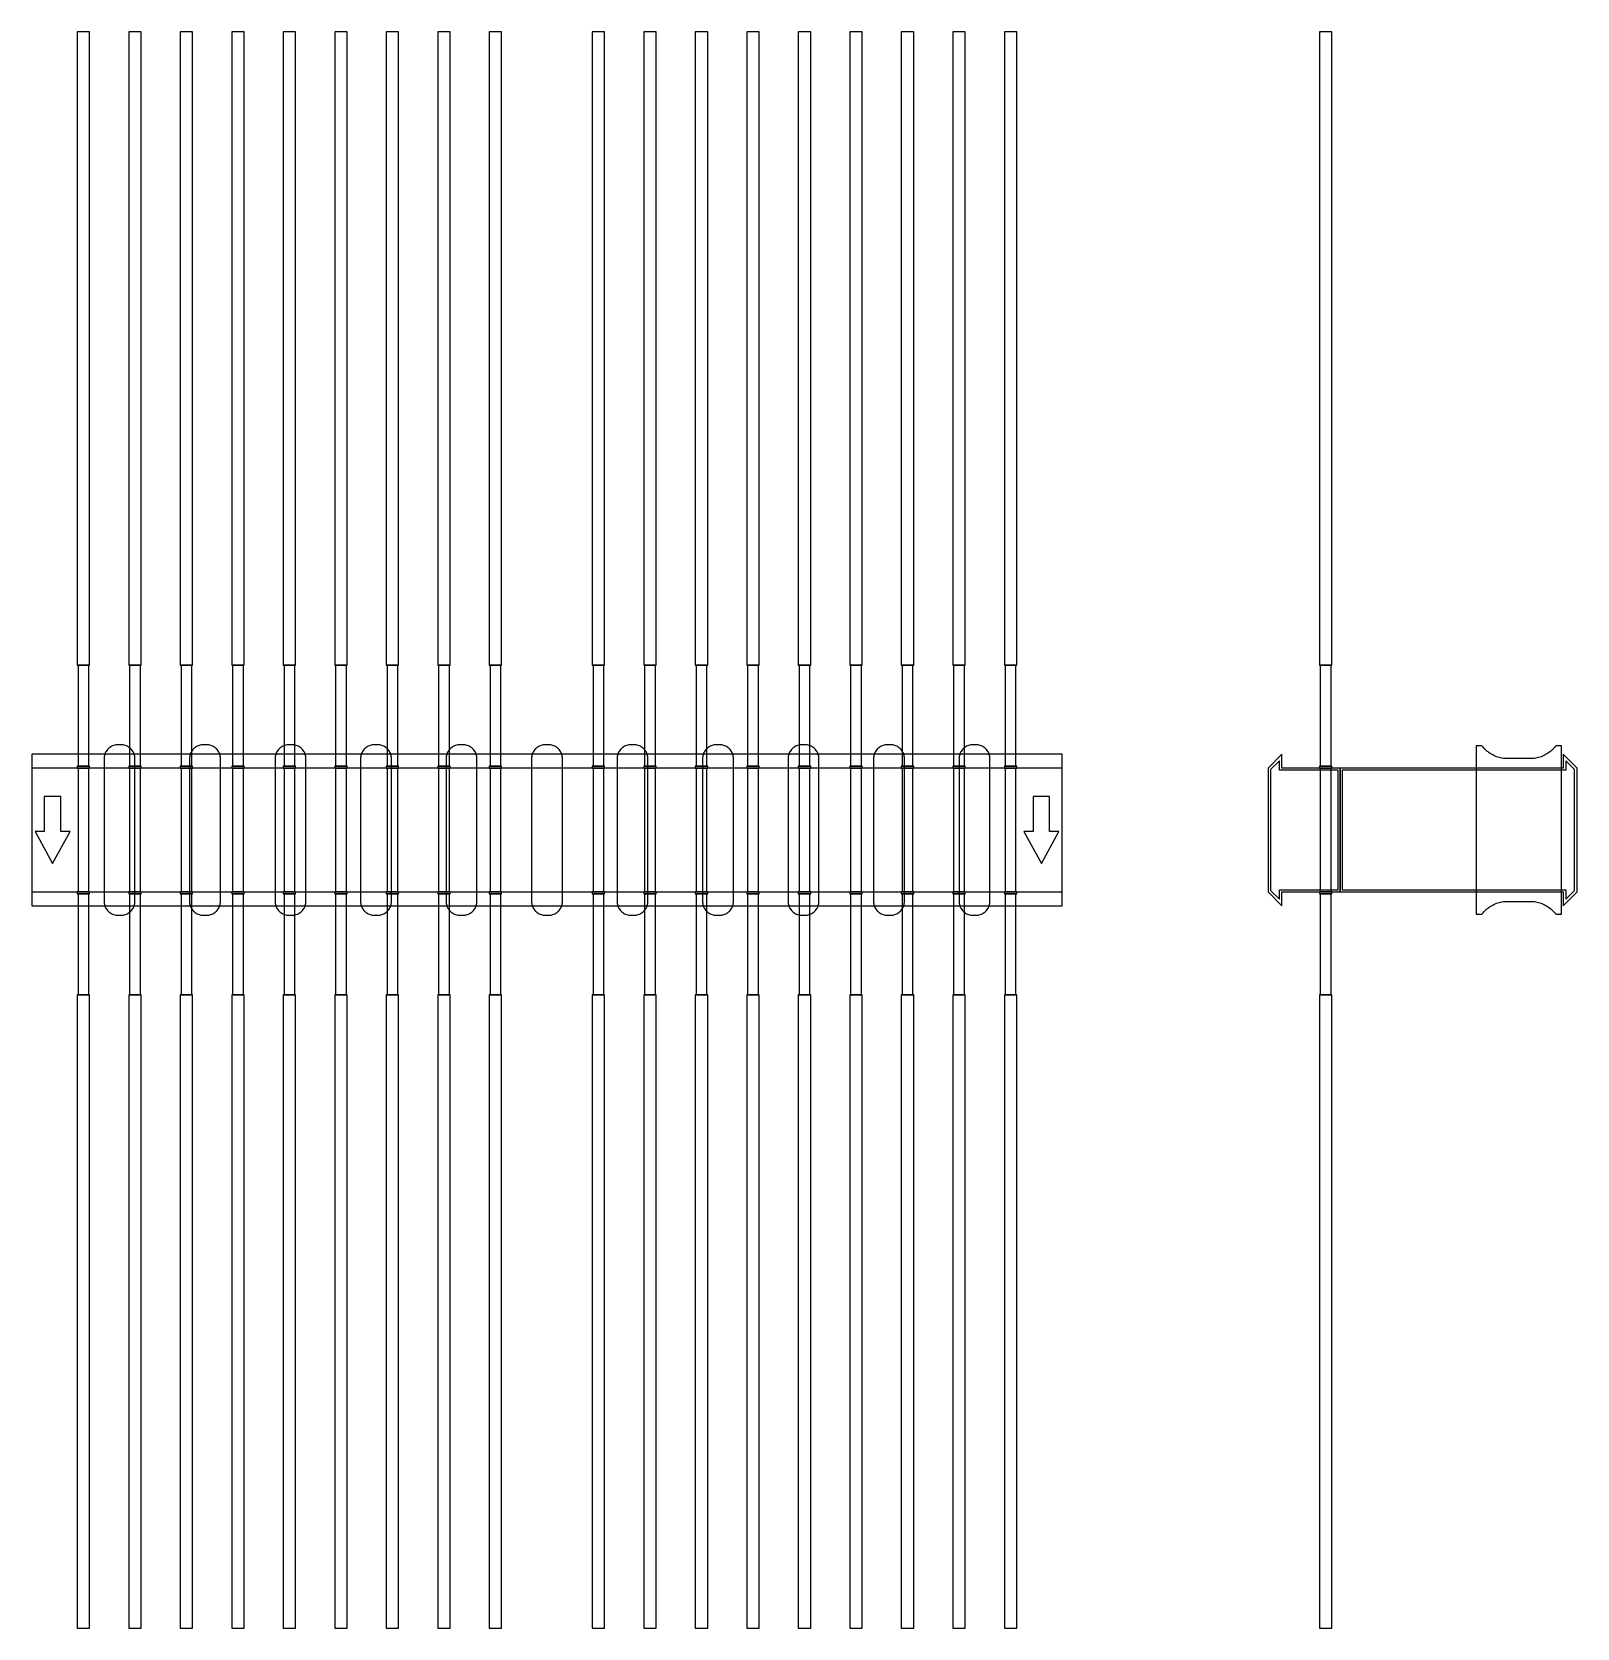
# Model space of a CAD drawing. Extents: x 0 to 1500, y -775 to 775.
import ezdxf

# ---------------------------------------------------------------- set-up
doc = ezdxf.new("R2010")
doc.units = 0
doc.layers.add('Halfen', color=7, linetype='CONTINUOUS')

msp = doc.modelspace()

# ---------------------------------------------------------------- linework, layer by layer
at = {"layer": 'Halfen', "color": 7}
for points in [[(56, 160), (56, 775), (44, 775), (44, 160)], [(106, 160), (106, 775), (94, 775), (94, 160)], [(156, 160), (156, 775), (144, 775), (144, 160)], [(206, 160), (206, 775), (194, 775), (194, 160)], [(256, 160), (256, 775), (244, 775), (244, 160)], [(306, 160), (306, 775), (294, 775), (294, 160)], [(356, 160), (356, 775), (344, 775), (344, 160)], [(406, 160), (406, 775), (394, 775), (394, 160)], [(456, 160), (456, 775), (444, 775), (444, 160)], [(556, 160), (556, 775), (544, 775), (544, 160)], [(606, 160), (606, 775), (594, 775), (594, 160)], [(656, 160), (656, 775), (644, 775), (644, 160)], [(706, 160), (706, 775), (694, 775), (694, 160)], [(756, 160), (756, 775), (744, 775), (744, 160)], [(806, 160), (806, 775), (794, 775), (794, 160)], [(856, 160), (856, 775), (844, 775), (844, 160)], [(906, 160), (906, 775), (894, 775), (894, 160)], [(956, 160), (956, 775), (944, 775), (944, 160)], [(1262, 160), (1262, 775), (1250, 775), (1250, 160)], [(55.25, 62), (55.25, 160), (44.75, 160), (44.75, 62)], [(105.25, 62), (105.25, 160), (94.75, 160), (94.75, 62)], [(155.25, 62), (155.25, 160), (144.75, 160), (144.75, 62)], [(205.25, 62), (205.25, 160), (194.75, 160), (194.75, 62)], [(255.25, 62), (255.25, 160), (244.75, 160), (244.75, 62)], [(305.25, 62), (305.25, 160), (294.75, 160), (294.75, 62)], [(355.25, 62), (355.25, 160), (344.75, 160), (344.75, 62)], [(405.25, 62), (405.25, 160), (394.75, 160), (394.75, 62)], [(455.25, 62), (455.25, 160), (444.75, 160), (444.75, 62)], [(555.25, 62), (555.25, 160), (544.75, 160), (544.75, 62)], [(605.25, 62), (605.25, 160), (594.75, 160), (594.75, 62)], [(655.25, 62), (655.25, 160), (644.75, 160), (644.75, 62)], [(705.25, 62), (705.25, 160), (694.75, 160), (694.75, 62)], [(755.25, 62), (755.25, 160), (744.75, 160), (744.75, 62)], [(805.25, 62), (805.25, 160), (794.75, 160), (794.75, 62)], [(855.25, 62), (855.25, 160), (844.75, 160), (844.75, 62)], [(905.25, 62), (905.25, 160), (894.75, 160), (894.75, 62)], [(955.25, 62), (955.25, 160), (944.75, 160), (944.75, 62)], [(1261.25, 62), (1261.25, 160), (1250.75, 160), (1250.75, 62)], [(100, -69.3), (100, -56.8), (100, 69.3), (99.958, 70.359), (99.834, 71.412), (99.627, 72.452), (99.339, 73.472), (98.972, 74.466), (98.529, 75.429), (98.011, 76.354), (97.422, 77.235), (96.765, 78.068), (96.046, 78.846), (95.268, 79.565), (94.435, 80.222), (93.554, 80.811), (92.629, 81.329), (91.666, 81.772), (90.672, 82.139), (89.652, 82.427), (88.612, 82.634), (87.559, 82.758), (86.5, 82.8), (83.5, 82.8), (82.441, 82.758), (81.388, 82.634), (80.348, 82.427), (79.328, 82.139), (78.334, 81.772), (77.371, 81.329), (76.446, 80.811), (75.565, 80.222), (74.732, 79.565), (73.954, 78.846), (73.235, 78.068), (72.578, 77.235), (71.989, 76.354), (71.471, 75.429), (71.028, 74.466), (70.661, 73.472), (70.373, 72.452), (70.166, 71.412), (70.042, 70.359), (70, 69.3), (70, -56.8), (70, -69.3), (70.042, -70.359), (70.166, -71.412), (70.373, -72.452), (70.661, -73.472), (71.028, -74.466), (71.471, -75.429), (71.989, -76.354), (72.578, -77.235), (73.235, -78.068), (73.954, -78.846), (74.732, -79.565), (75.565, -80.222), (76.446, -80.811), (77.371, -81.329), (78.334, -81.772), (79.328, -82.139), (80.348, -82.427), (81.388, -82.634), (82.441, -82.758), (83.5, -82.8), (86.5, -82.8), (87.559, -82.758), (88.612, -82.634), (89.652, -82.427), (90.672, -82.139), (91.666, -81.772), (92.629, -81.329), (93.554, -80.811), (94.435, -80.222), (95.268, -79.565), (96.046, -78.846), (96.765, -78.068), (97.422, -77.235), (98.011, -76.354), (98.529, -75.429), (98.972, -74.466), (99.339, -73.472), (99.627, -72.452), (99.834, -71.412), (99.958, -70.359), (100, -69.3)], [(183, -69.3), (183, -56.8), (183, 69.3), (182.958, 70.359), (182.834, 71.412), (182.627, 72.452), (182.339, 73.472), (181.972, 74.466), (181.529, 75.429), (181.011, 76.354), (180.422, 77.235), (179.765, 78.068), (179.046, 78.846), (178.268, 79.565), (177.435, 80.222), (176.554, 80.811), (175.629, 81.329), (174.666, 81.772), (173.672, 82.139), (172.652, 82.427), (171.612, 82.634), (170.559, 82.758), (169.5, 82.8), (166.5, 82.8), (165.441, 82.758), (164.388, 82.634), (163.348, 82.427), (162.328, 82.139), (161.334, 81.772), (160.371, 81.329), (159.446, 80.811), (158.565, 80.222), (157.732, 79.565), (156.954, 78.846), (156.235, 78.068), (155.578, 77.235), (154.989, 76.354), (154.471, 75.429), (154.028, 74.466), (153.661, 73.472), (153.373, 72.452), (153.166, 71.412), (153.042, 70.359), (153, 69.3), (153, -56.8), (153, -69.3), (153.042, -70.359), (153.166, -71.412), (153.373, -72.452), (153.661, -73.472), (154.028, -74.466), (154.471, -75.429), (154.989, -76.354), (155.578, -77.235), (156.235, -78.068), (156.954, -78.846), (157.732, -79.565), (158.565, -80.222), (159.446, -80.811), (160.371, -81.329), (161.334, -81.772), (162.328, -82.139), (163.348, -82.427), (164.388, -82.634), (165.441, -82.758), (166.5, -82.8), (169.5, -82.8), (170.559, -82.758), (171.612, -82.634), (172.652, -82.427), (173.672, -82.139), (174.666, -81.772), (175.629, -81.329), (176.554, -80.811), (177.435, -80.222), (178.268, -79.565), (179.046, -78.846), (179.765, -78.068), (180.422, -77.235), (181.011, -76.354), (181.529, -75.429), (181.972, -74.466), (182.339, -73.472), (182.627, -72.452), (182.834, -71.412), (182.958, -70.359), (183, -69.3)], [(266, -69.3), (266, -56.8), (266, 69.3), (265.958, 70.359), (265.834, 71.412), (265.627, 72.452), (265.339, 73.472), (264.972, 74.466), (264.529, 75.429), (264.011, 76.354), (263.422, 77.235), (262.765, 78.068), (262.046, 78.846), (261.268, 79.565), (260.435, 80.222), (259.554, 80.811), (258.629, 81.329), (257.666, 81.772), (256.672, 82.139), (255.652, 82.427), (254.612, 82.634), (253.559, 82.758), (252.5, 82.8), (249.5, 82.8), (248.441, 82.758), (247.388, 82.634), (246.348, 82.427), (245.328, 82.139), (244.334, 81.772), (243.371, 81.329), (242.446, 80.811), (241.565, 80.222), (240.732, 79.565), (239.954, 78.846), (239.235, 78.068), (238.578, 77.235), (237.989, 76.354), (237.471, 75.429), (237.028, 74.466), (236.661, 73.472), (236.373, 72.452), (236.166, 71.412), (236.042, 70.359), (236, 69.3), (236, -56.8), (236, -69.3), (236.042, -70.359), (236.166, -71.412), (236.373, -72.452), (236.661, -73.472), (237.028, -74.466), (237.471, -75.429), (237.989, -76.354), (238.578, -77.235), (239.235, -78.068), (239.954, -78.846), (240.732, -79.565), (241.565, -80.222), (242.446, -80.811), (243.371, -81.329), (244.334, -81.772), (245.328, -82.139), (246.348, -82.427), (247.388, -82.634), (248.441, -82.758), (249.5, -82.8), (252.5, -82.8), (253.559, -82.758), (254.612, -82.634), (255.652, -82.427), (256.672, -82.139), (257.666, -81.772), (258.629, -81.329), (259.554, -80.811), (260.435, -80.222), (261.268, -79.565), (262.046, -78.846), (262.765, -78.068), (263.422, -77.235), (264.011, -76.354), (264.529, -75.429), (264.972, -74.466), (265.339, -73.472), (265.627, -72.452), (265.834, -71.412), (265.958, -70.359), (266, -69.3)], [(349, -69.3), (349, -56.8), (349, 69.3), (348.958, 70.359), (348.834, 71.412), (348.627, 72.452), (348.339, 73.472), (347.972, 74.466), (347.529, 75.429), (347.011, 76.354), (346.422, 77.235), (345.765, 78.068), (345.046, 78.846), (344.268, 79.565), (343.435, 80.222), (342.554, 80.811), (341.629, 81.329), (340.666, 81.772), (339.672, 82.139), (338.652, 82.427), (337.612, 82.634), (336.559, 82.758), (335.5, 82.8), (332.5, 82.8), (331.441, 82.758), (330.388, 82.634), (329.348, 82.427), (328.328, 82.139), (327.334, 81.772), (326.371, 81.329), (325.446, 80.811), (324.565, 80.222), (323.732, 79.565), (322.954, 78.846), (322.235, 78.068), (321.578, 77.235), (320.989, 76.354), (320.471, 75.429), (320.028, 74.466), (319.661, 73.472), (319.373, 72.452), (319.166, 71.412), (319.042, 70.359), (319, 69.3), (319, -56.8), (319, -69.3), (319.042, -70.359), (319.166, -71.412), (319.373, -72.452), (319.661, -73.472), (320.028, -74.466), (320.471, -75.429), (320.989, -76.354), (321.578, -77.235), (322.235, -78.068), (322.954, -78.846), (323.732, -79.565), (324.565, -80.222), (325.446, -80.811), (326.371, -81.329), (327.334, -81.772), (328.328, -82.139), (329.348, -82.427), (330.388, -82.634), (331.441, -82.758), (332.5, -82.8), (335.5, -82.8), (336.559, -82.758), (337.612, -82.634), (338.652, -82.427), (339.672, -82.139), (340.666, -81.772), (341.629, -81.329), (342.554, -80.811), (343.435, -80.222), (344.268, -79.565), (345.046, -78.846), (345.765, -78.068), (346.422, -77.235), (347.011, -76.354), (347.529, -75.429), (347.972, -74.466), (348.339, -73.472), (348.627, -72.452), (348.834, -71.412), (348.958, -70.359), (349, -69.3)], [(432, -69.3), (432, -56.8), (432, 69.3), (431.958, 70.359), (431.834, 71.412), (431.627, 72.452), (431.339, 73.472), (430.972, 74.466), (430.529, 75.429), (430.011, 76.354), (429.422, 77.235), (428.765, 78.068), (428.046, 78.846), (427.268, 79.565), (426.435, 80.222), (425.554, 80.811), (424.629, 81.329), (423.666, 81.772), (422.672, 82.139), (421.652, 82.427), (420.612, 82.634), (419.559, 82.758), (418.5, 82.8), (415.5, 82.8), (414.441, 82.758), (413.388, 82.634), (412.348, 82.427), (411.328, 82.139), (410.334, 81.772), (409.371, 81.329), (408.446, 80.811), (407.565, 80.222), (406.732, 79.565), (405.954, 78.846), (405.235, 78.068), (404.578, 77.235), (403.989, 76.354), (403.471, 75.429), (403.028, 74.466), (402.661, 73.472), (402.373, 72.452), (402.166, 71.412), (402.042, 70.359), (402, 69.3), (402, -56.8), (402, -69.3), (402.042, -70.359), (402.166, -71.412), (402.373, -72.452), (402.661, -73.472), (403.028, -74.466), (403.471, -75.429), (403.989, -76.354), (404.578, -77.235), (405.235, -78.068), (405.954, -78.846), (406.732, -79.565), (407.565, -80.222), (408.446, -80.811), (409.371, -81.329), (410.334, -81.772), (411.328, -82.139), (412.348, -82.427), (413.388, -82.634), (414.441, -82.758), (415.5, -82.8), (418.5, -82.8), (419.559, -82.758), (420.612, -82.634), (421.652, -82.427), (422.672, -82.139), (423.666, -81.772), (424.629, -81.329), (425.554, -80.811), (426.435, -80.222), (427.268, -79.565), (428.046, -78.846), (428.765, -78.068), (429.422, -77.235), (430.011, -76.354), (430.529, -75.429), (430.972, -74.466), (431.339, -73.472), (431.627, -72.452), (431.834, -71.412), (431.958, -70.359), (432, -69.3)], [(515, -69.3), (515, -56.8), (515, 69.3), (514.958, 70.359), (514.834, 71.412), (514.627, 72.452), (514.339, 73.472), (513.972, 74.466), (513.529, 75.429), (513.011, 76.354), (512.422, 77.235), (511.765, 78.068), (511.046, 78.846), (510.268, 79.565), (509.435, 80.222), (508.554, 80.811), (507.629, 81.329), (506.666, 81.772), (505.672, 82.139), (504.652, 82.427), (503.612, 82.634), (502.559, 82.758), (501.5, 82.8), (498.5, 82.8), (497.441, 82.758), (496.388, 82.634), (495.348, 82.427), (494.328, 82.139), (493.334, 81.772), (492.371, 81.329), (491.446, 80.811), (490.565, 80.222), (489.732, 79.565), (488.954, 78.846), (488.235, 78.068), (487.578, 77.235), (486.989, 76.354), (486.471, 75.429), (486.028, 74.466), (485.661, 73.472), (485.373, 72.452), (485.166, 71.412), (485.042, 70.359), (485, 69.3), (485, -56.8), (485, -69.3), (485.042, -70.359), (485.166, -71.412), (485.373, -72.452), (485.661, -73.472), (486.028, -74.466), (486.471, -75.429), (486.989, -76.354), (487.578, -77.235), (488.235, -78.068), (488.954, -78.846), (489.732, -79.565), (490.565, -80.222), (491.446, -80.811), (492.371, -81.329), (493.334, -81.772), (494.328, -82.139), (495.348, -82.427), (496.388, -82.634), (497.441, -82.758), (498.5, -82.8), (501.5, -82.8), (502.559, -82.758), (503.612, -82.634), (504.652, -82.427), (505.672, -82.139), (506.666, -81.772), (507.629, -81.329), (508.554, -80.811), (509.435, -80.222), (510.268, -79.565), (511.046, -78.846), (511.765, -78.068), (512.422, -77.235), (513.011, -76.354), (513.529, -75.429), (513.972, -74.466), (514.339, -73.472), (514.627, -72.452), (514.834, -71.412), (514.958, -70.359), (515, -69.3)], [(598, -69.3), (598, -56.8), (598, 69.3), (597.958, 70.359), (597.834, 71.412), (597.627, 72.452), (597.339, 73.472), (596.972, 74.466), (596.529, 75.429), (596.011, 76.354), (595.422, 77.235), (594.765, 78.068), (594.046, 78.846), (593.268, 79.565), (592.435, 80.222), (591.554, 80.811), (590.629, 81.329), (589.666, 81.772), (588.672, 82.139), (587.652, 82.427), (586.612, 82.634), (585.559, 82.758), (584.5, 82.8), (581.5, 82.8), (580.441, 82.758), (579.388, 82.634), (578.348, 82.427), (577.328, 82.139), (576.334, 81.772), (575.371, 81.329), (574.446, 80.811), (573.565, 80.222), (572.732, 79.565), (571.954, 78.846), (571.235, 78.068), (570.578, 77.235), (569.989, 76.354), (569.471, 75.429), (569.028, 74.466), (568.661, 73.472), (568.373, 72.452), (568.166, 71.412), (568.042, 70.359), (568, 69.3), (568, -56.8), (568, -69.3), (568.042, -70.359), (568.166, -71.412), (568.373, -72.452), (568.661, -73.472), (569.028, -74.466), (569.471, -75.429), (569.989, -76.354), (570.578, -77.235), (571.235, -78.068), (571.954, -78.846), (572.732, -79.565), (573.565, -80.222), (574.446, -80.811), (575.371, -81.329), (576.334, -81.772), (577.328, -82.139), (578.348, -82.427), (579.388, -82.634), (580.441, -82.758), (581.5, -82.8), (584.5, -82.8), (585.559, -82.758), (586.612, -82.634), (587.652, -82.427), (588.672, -82.139), (589.666, -81.772), (590.629, -81.329), (591.554, -80.811), (592.435, -80.222), (593.268, -79.565), (594.046, -78.846), (594.765, -78.068), (595.422, -77.235), (596.011, -76.354), (596.529, -75.429), (596.972, -74.466), (597.339, -73.472), (597.627, -72.452), (597.834, -71.412), (597.958, -70.359), (598, -69.3)], [(681, -69.3), (681, -56.8), (681, 69.3), (680.958, 70.359), (680.834, 71.412), (680.627, 72.452), (680.339, 73.472), (679.972, 74.466), (679.529, 75.429), (679.011, 76.354), (678.422, 77.235), (677.765, 78.068), (677.046, 78.846), (676.268, 79.565), (675.435, 80.222), (674.554, 80.811), (673.629, 81.329), (672.666, 81.772), (671.672, 82.139), (670.652, 82.427), (669.612, 82.634), (668.559, 82.758), (667.5, 82.8), (664.5, 82.8), (663.441, 82.758), (662.388, 82.634), (661.348, 82.427), (660.328, 82.139), (659.334, 81.772), (658.371, 81.329), (657.446, 80.811), (656.565, 80.222), (655.732, 79.565), (654.954, 78.846), (654.235, 78.068), (653.578, 77.235), (652.989, 76.354), (652.471, 75.429), (652.028, 74.466), (651.661, 73.472), (651.373, 72.452), (651.166, 71.412), (651.042, 70.359), (651, 69.3), (651, -56.8), (651, -69.3), (651.042, -70.359), (651.166, -71.412), (651.373, -72.452), (651.661, -73.472), (652.028, -74.466), (652.471, -75.429), (652.989, -76.354), (653.578, -77.235), (654.235, -78.068), (654.954, -78.846), (655.732, -79.565), (656.565, -80.222), (657.446, -80.811), (658.371, -81.329), (659.334, -81.772), (660.328, -82.139), (661.348, -82.427), (662.388, -82.634), (663.441, -82.758), (664.5, -82.8), (667.5, -82.8), (668.559, -82.758), (669.612, -82.634), (670.652, -82.427), (671.672, -82.139), (672.666, -81.772), (673.629, -81.329), (674.554, -80.811), (675.435, -80.222), (676.268, -79.565), (677.046, -78.846), (677.765, -78.068), (678.422, -77.235), (679.011, -76.354), (679.529, -75.429), (679.972, -74.466), (680.339, -73.472), (680.627, -72.452), (680.834, -71.412), (680.958, -70.359), (681, -69.3)], [(764, -69.3), (764, -56.8), (764, 69.3), (763.958, 70.359), (763.834, 71.412), (763.627, 72.452), (763.339, 73.472), (762.972, 74.466), (762.529, 75.429), (762.011, 76.354), (761.422, 77.235), (760.765, 78.068), (760.046, 78.846), (759.268, 79.565), (758.435, 80.222), (757.554, 80.811), (756.629, 81.329), (755.666, 81.772), (754.672, 82.139), (753.652, 82.427), (752.612, 82.634), (751.559, 82.758), (750.5, 82.8), (747.5, 82.8), (746.441, 82.758), (745.388, 82.634), (744.348, 82.427), (743.328, 82.139), (742.334, 81.772), (741.371, 81.329), (740.446, 80.811), (739.565, 80.222), (738.732, 79.565), (737.954, 78.846), (737.235, 78.068), (736.578, 77.235), (735.989, 76.354), (735.471, 75.429), (735.028, 74.466), (734.661, 73.472), (734.373, 72.452), (734.166, 71.412), (734.042, 70.359), (734, 69.3), (734, -56.8), (734, -69.3), (734.042, -70.359), (734.166, -71.412), (734.373, -72.452), (734.661, -73.472), (735.028, -74.466), (735.471, -75.429), (735.989, -76.354), (736.578, -77.235), (737.235, -78.068), (737.954, -78.846), (738.732, -79.565), (739.565, -80.222), (740.446, -80.811), (741.371, -81.329), (742.334, -81.772), (743.328, -82.139), (744.348, -82.427), (745.388, -82.634), (746.441, -82.758), (747.5, -82.8), (750.5, -82.8), (751.559, -82.758), (752.612, -82.634), (753.652, -82.427), (754.672, -82.139), (755.666, -81.772), (756.629, -81.329), (757.554, -80.811), (758.435, -80.222), (759.268, -79.565), (760.046, -78.846), (760.765, -78.068), (761.422, -77.235), (762.011, -76.354), (762.529, -75.429), (762.972, -74.466), (763.339, -73.472), (763.627, -72.452), (763.834, -71.412), (763.958, -70.359), (764, -69.3)], [(847, -69.3), (847, -56.8), (847, 69.3), (846.958, 70.359), (846.834, 71.412), (846.627, 72.452), (846.339, 73.472), (845.972, 74.466), (845.529, 75.429), (845.011, 76.354), (844.422, 77.235), (843.765, 78.068), (843.046, 78.846), (842.268, 79.565), (841.435, 80.222), (840.554, 80.811), (839.629, 81.329), (838.666, 81.772), (837.672, 82.139), (836.652, 82.427), (835.612, 82.634), (834.559, 82.758), (833.5, 82.8), (830.5, 82.8), (829.441, 82.758), (828.388, 82.634), (827.348, 82.427), (826.328, 82.139), (825.334, 81.772), (824.371, 81.329), (823.446, 80.811), (822.565, 80.222), (821.732, 79.565), (820.954, 78.846), (820.235, 78.068), (819.578, 77.235), (818.989, 76.354), (818.471, 75.429), (818.028, 74.466), (817.661, 73.472), (817.373, 72.452), (817.166, 71.412), (817.042, 70.359), (817, 69.3), (817, -56.8), (817, -69.3), (817.042, -70.359), (817.166, -71.412), (817.373, -72.452), (817.661, -73.472), (818.028, -74.466), (818.471, -75.429), (818.989, -76.354), (819.578, -77.235), (820.235, -78.068), (820.954, -78.846), (821.732, -79.565), (822.565, -80.222), (823.446, -80.811), (824.371, -81.329), (825.334, -81.772), (826.328, -82.139), (827.348, -82.427), (828.388, -82.634), (829.441, -82.758), (830.5, -82.8), (833.5, -82.8), (834.559, -82.758), (835.612, -82.634), (836.652, -82.427), (837.672, -82.139), (838.666, -81.772), (839.629, -81.329), (840.554, -80.811), (841.435, -80.222), (842.268, -79.565), (843.046, -78.846), (843.765, -78.068), (844.422, -77.235), (845.011, -76.354), (845.529, -75.429), (845.972, -74.466), (846.339, -73.472), (846.627, -72.452), (846.834, -71.412), (846.958, -70.359), (847, -69.3)], [(930, -69.3), (930, -56.8), (930, 69.3), (929.958, 70.359), (929.834, 71.412), (929.627, 72.452), (929.339, 73.472), (928.972, 74.466), (928.529, 75.429), (928.011, 76.354), (927.422, 77.235), (926.765, 78.068), (926.046, 78.846), (925.268, 79.565), (924.435, 80.222), (923.554, 80.811), (922.629, 81.329), (921.666, 81.772), (920.672, 82.139), (919.652, 82.427), (918.612, 82.634), (917.559, 82.758), (916.5, 82.8), (913.5, 82.8), (912.441, 82.758), (911.388, 82.634), (910.348, 82.427), (909.328, 82.139), (908.334, 81.772), (907.371, 81.329), (906.446, 80.811), (905.565, 80.222), (904.732, 79.565), (903.954, 78.846), (903.235, 78.068), (902.578, 77.235), (901.989, 76.354), (901.471, 75.429), (901.028, 74.466), (900.661, 73.472), (900.373, 72.452), (900.166, 71.412), (900.042, 70.359), (900, 69.3), (900, -56.8), (900, -69.3), (900.042, -70.359), (900.166, -71.412), (900.373, -72.452), (900.661, -73.472), (901.028, -74.466), (901.471, -75.429), (901.989, -76.354), (902.578, -77.235), (903.235, -78.068), (903.954, -78.846), (904.732, -79.565), (905.565, -80.222), (906.446, -80.811), (907.371, -81.329), (908.334, -81.772), (909.328, -82.139), (910.348, -82.427), (911.388, -82.634), (912.441, -82.758), (913.5, -82.8), (916.5, -82.8), (917.559, -82.758), (918.612, -82.634), (919.652, -82.427), (920.672, -82.139), (921.666, -81.772), (922.629, -81.329), (923.554, -80.811), (924.435, -80.222), (925.268, -79.565), (926.046, -78.846), (926.765, -78.068), (927.422, -77.235), (928.011, -76.354), (928.529, -75.429), (928.972, -74.466), (929.339, -73.472), (929.627, -72.452), (929.834, -71.412), (929.958, -70.359), (930, -69.3)], [(1485, -81.8), (1485, 81.8), (1481, 81.8), (1480.846, 81.797), (1480.691, 81.786), (1480.538, 81.769), (1480.385, 81.746), (1480.234, 81.715), (1480.084, 81.678), (1479.936, 81.634), (1479.789, 81.584), (1479.646, 81.527), (1479.505, 81.464), (1479.366, 81.395), (1479.231, 81.32), (1479.1, 81.239), (1478.972, 81.153), (1478.848, 81.06), (1478.728, 80.963), (1478.613, 80.86), (1478.502, 80.752), (1478.397, 80.639), (1478.296, 80.522), (1477.41, 79.491), (1476.479, 78.5), (1475.505, 77.551), (1474.491, 76.646), (1473.437, 75.787), (1472.347, 74.975), (1471.222, 74.211), (1470.064, 73.499), (1468.876, 72.838), (1467.66, 72.23), (1466.418, 71.676), (1465.153, 71.178), (1463.867, 70.736), (1462.563, 70.351), (1461.243, 70.024), (1459.911, 69.756), (1458.567, 69.547), (1457.216, 69.397), (1455.859, 69.307), (1454.5, 69.277), (1432.5, 69.277), (1431.141, 69.307), (1429.784, 69.397), (1428.433, 69.547), (1427.089, 69.756), (1425.757, 70.024), (1424.437, 70.351), (1423.133, 70.736), (1421.847, 71.178), (1420.582, 71.676), (1419.34, 72.23), (1418.124, 72.838), (1416.936, 73.499), (1415.778, 74.211), (1414.653, 74.975), (1413.563, 75.787), (1412.509, 76.646), (1411.495, 77.551), (1410.521, 78.5), (1409.59, 79.491), (1408.704, 80.522), (1408.603, 80.639), (1408.498, 80.752), (1408.387, 80.86), (1408.272, 80.963), (1408.152, 81.06), (1408.028, 81.153), (1407.9, 81.239), (1407.769, 81.32), (1407.634, 81.395), (1407.495, 81.464), (1407.354, 81.527), (1407.211, 81.584), (1407.064, 81.634), (1406.916, 81.678), (1406.766, 81.715), (1406.615, 81.746), (1406.462, 81.769), (1406.309, 81.786), (1406.154, 81.797), (1406, 81.8), (1402, 81.8), (1402, -81.8), (1406, -81.8), (1406.154, -81.797), (1406.309, -81.786), (1406.462, -81.769), (1406.615, -81.746), (1406.766, -81.715), (1406.916, -81.678), (1407.064, -81.634), (1407.211, -81.584), (1407.354, -81.527), (1407.495, -81.464), (1407.634, -81.395), (1407.769, -81.32), (1407.9, -81.239), (1408.028, -81.153), (1408.152, -81.06), (1408.272, -80.963), (1408.387, -80.86), (1408.498, -80.752), (1408.603, -80.639), (1408.704, -80.522), (1409.59, -79.491), (1410.521, -78.5), (1411.495, -77.551), (1412.509, -76.646), (1413.563, -75.787), (1414.653, -74.975), (1415.778, -74.211), (1416.936, -73.499), (1418.124, -72.838), (1419.34, -72.23), (1420.582, -71.676), (1421.847, -71.178), (1423.133, -70.736), (1424.437, -70.351), (1425.757, -70.024), (1427.089, -69.756), (1428.433, -69.547), (1429.784, -69.397), (1431.141, -69.307), (1432.5, -69.277), (1454.5, -69.277), (1455.859, -69.307), (1457.216, -69.397), (1458.567, -69.547), (1459.911, -69.756), (1461.243, -70.024), (1462.563, -70.351), (1463.867, -70.736), (1465.153, -71.178), (1466.418, -71.676), (1467.66, -72.23), (1468.876, -72.838), (1470.064, -73.499), (1471.222, -74.211), (1472.347, -74.975), (1473.437, -75.787), (1474.491, -76.646), (1475.505, -77.551), (1476.479, -78.5), (1477.41, -79.491), (1478.296, -80.522), (1478.397, -80.639), (1478.502, -80.752), (1478.613, -80.86), (1478.728, -80.963), (1478.848, -81.06), (1478.972, -81.153), (1479.1, -81.239), (1479.231, -81.32), (1479.366, -81.395), (1479.505, -81.464), (1479.646, -81.527), (1479.789, -81.584), (1479.936, -81.634), (1480.084, -81.678), (1480.234, -81.715), (1480.385, -81.746), (1480.538, -81.769), (1480.691, -81.786), (1480.846, -81.797), (1481, -81.8)], [(0, -73.5), (1000, -73.5), (1000, 73.5), (0, 73.5)], [(56, 60), (56, 62), (44, 62), (44, 60)], [(106, 60), (106, 62), (94, 62), (94, 60)], [(156, 60), (156, 62), (144, 62), (144, 60)], [(206, 60), (206, 62), (194, 62), (194, 60)], [(256, 60), (256, 62), (244, 62), (244, 60)], [(306, 60), (306, 62), (294, 62), (294, 60)], [(356, 60), (356, 62), (344, 62), (344, 60)], [(406, 60), (406, 62), (394, 62), (394, 60)], [(456, 60), (456, 62), (444, 62), (444, 60)], [(556, 60), (556, 62), (544, 62), (544, 60)], [(606, 60), (606, 62), (594, 62), (594, 60)], [(656, 60), (656, 62), (644, 62), (644, 60)], [(706, 60), (706, 62), (694, 62), (694, 60)], [(756, 60), (756, 62), (744, 62), (744, 60)], [(806, 60), (806, 62), (794, 62), (794, 60)], [(856, 60), (856, 62), (844, 62), (844, 60)], [(906, 60), (906, 62), (894, 62), (894, 60)], [(956, 60), (956, 62), (944, 62), (944, 60)], [(1270, -60), (1270, 60), (1213.5, 60), (1213.5, 73.5), (1200, 60), (1200, -60), (1213.5, -73.5), (1213.5, -60)], [(1268, -58), (1268, 58), (1211, 58), (1211, 67.25), (1202.5, 58.75), (1202.5, -58.75), (1211, -67.25), (1211, -58)], [(1262, 60), (1262, 62), (1250, 62), (1250, 60)], [(1500, -60), (1500, 60), (1486.5, 73.5), (1486.5, 60), (1270, 60), (1270, -60), (1486.5, -60), (1486.5, -73.5)], [(1497.5, -58.75), (1497.5, 58.75), (1489, 67.25), (1489, 58), (1272, 58), (1272, -58), (1489, -58), (1489, -67.25)], [(0, -60), (1000, -60), (1000, 60), (0, 60)], [(55.25, -60), (55.25, 60), (44.75, 60), (44.75, -60)], [(105.25, -60), (105.25, 60), (94.75, 60), (94.75, -60)], [(155.25, -60), (155.25, 60), (144.75, 60), (144.75, -60)], [(205.25, -60), (205.25, 60), (194.75, 60), (194.75, -60)], [(255.25, -60), (255.25, 60), (244.75, 60), (244.75, -60)], [(305.25, -60), (305.25, 60), (294.75, 60), (294.75, -60)], [(355.25, -60), (355.25, 60), (344.75, 60), (344.75, -60)], [(405.25, -60), (405.25, 60), (394.75, 60), (394.75, -60)], [(455.25, -60), (455.25, 60), (444.75, 60), (444.75, -60)], [(555.25, -60), (555.25, 60), (544.75, 60), (544.75, -60)], [(605.25, -60), (605.25, 60), (594.75, 60), (594.75, -60)], [(655.25, -60), (655.25, 60), (644.75, 60), (644.75, -60)], [(705.25, -60), (705.25, 60), (694.75, 60), (694.75, -60)], [(755.25, -60), (755.25, 60), (744.75, 60), (744.75, -60)], [(805.25, -60), (805.25, 60), (794.75, 60), (794.75, -60)], [(855.25, -60), (855.25, 60), (844.75, 60), (844.75, -60)], [(905.25, -60), (905.25, 60), (894.75, 60), (894.75, -60)], [(955.25, -60), (955.25, 60), (944.75, 60), (944.75, -60)], [(1261.25, -60), (1261.25, 60), (1250.75, 60), (1250.75, -60)], [(20, -32.5), (37, -1.5), (28, -1.5), (28, 32.5), (12, 32.5), (12, -1.5), (3, -1.5)], [(980, -32.5), (997, -1.5), (988, -1.5), (988, 32.5), (972, 32.5), (972, -1.5), (963, -1.5)], [(56, -62), (56, -60), (44, -60), (44, -62)], [(55.25, -160), (55.25, -62), (44.75, -62), (44.75, -160)], [(106, -62), (106, -60), (94, -60), (94, -62)], [(105.25, -160), (105.25, -62), (94.75, -62), (94.75, -160)], [(156, -62), (156, -60), (144, -60), (144, -62)], [(155.25, -160), (155.25, -62), (144.75, -62), (144.75, -160)], [(206, -62), (206, -60), (194, -60), (194, -62)], [(205.25, -160), (205.25, -62), (194.75, -62), (194.75, -160)], [(256, -62), (256, -60), (244, -60), (244, -62)], [(255.25, -160), (255.25, -62), (244.75, -62), (244.75, -160)], [(306, -62), (306, -60), (294, -60), (294, -62)], [(305.25, -160), (305.25, -62), (294.75, -62), (294.75, -160)], [(356, -62), (356, -60), (344, -60), (344, -62)], [(355.25, -160), (355.25, -62), (344.75, -62), (344.75, -160)], [(406, -62), (406, -60), (394, -60), (394, -62)], [(405.25, -160), (405.25, -62), (394.75, -62), (394.75, -160)], [(456, -62), (456, -60), (444, -60), (444, -62)], [(455.25, -160), (455.25, -62), (444.75, -62), (444.75, -160)], [(556, -62), (556, -60), (544, -60), (544, -62)], [(555.25, -160), (555.25, -62), (544.75, -62), (544.75, -160)], [(606, -62), (606, -60), (594, -60), (594, -62)], [(605.25, -160), (605.25, -62), (594.75, -62), (594.75, -160)], [(656, -62), (656, -60), (644, -60), (644, -62)], [(655.25, -160), (655.25, -62), (644.75, -62), (644.75, -160)], [(706, -62), (706, -60), (694, -60), (694, -62)], [(705.25, -160), (705.25, -62), (694.75, -62), (694.75, -160)], [(756, -62), (756, -60), (744, -60), (744, -62)], [(755.25, -160), (755.25, -62), (744.75, -62), (744.75, -160)], [(806, -62), (806, -60), (794, -60), (794, -62)], [(805.25, -160), (805.25, -62), (794.75, -62), (794.75, -160)], [(856, -62), (856, -60), (844, -60), (844, -62)], [(855.25, -160), (855.25, -62), (844.75, -62), (844.75, -160)], [(906, -62), (906, -60), (894, -60), (894, -62)], [(905.25, -160), (905.25, -62), (894.75, -62), (894.75, -160)], [(956, -62), (956, -60), (944, -60), (944, -62)], [(955.25, -160), (955.25, -62), (944.75, -62), (944.75, -160)], [(1262, -62), (1262, -60), (1250, -60), (1250, -62)], [(1261.25, -160), (1261.25, -62), (1250.75, -62), (1250.75, -160)], [(56, -775), (56, -160), (44, -160), (44, -775)], [(106, -775), (106, -160), (94, -160), (94, -775)], [(156, -775), (156, -160), (144, -160), (144, -775)], [(206, -775), (206, -160), (194, -160), (194, -775)], [(256, -775), (256, -160), (244, -160), (244, -775)], [(306, -775), (306, -160), (294, -160), (294, -775)], [(356, -775), (356, -160), (344, -160), (344, -775)], [(406, -775), (406, -160), (394, -160), (394, -775)], [(456, -775), (456, -160), (444, -160), (444, -775)], [(556, -775), (556, -160), (544, -160), (544, -775)], [(606, -775), (606, -160), (594, -160), (594, -775)], [(656, -775), (656, -160), (644, -160), (644, -775)], [(706, -775), (706, -160), (694, -160), (694, -775)], [(756, -775), (756, -160), (744, -160), (744, -775)], [(806, -775), (806, -160), (794, -160), (794, -775)], [(856, -775), (856, -160), (844, -160), (844, -775)], [(906, -775), (906, -160), (894, -160), (894, -775)], [(956, -775), (956, -160), (944, -160), (944, -775)], [(1262, -775), (1262, -160), (1250, -160), (1250, -775)]]:
    msp.add_lwpolyline(points, close=True, dxfattribs=at)

doc.saveas('drawing.dxf')
